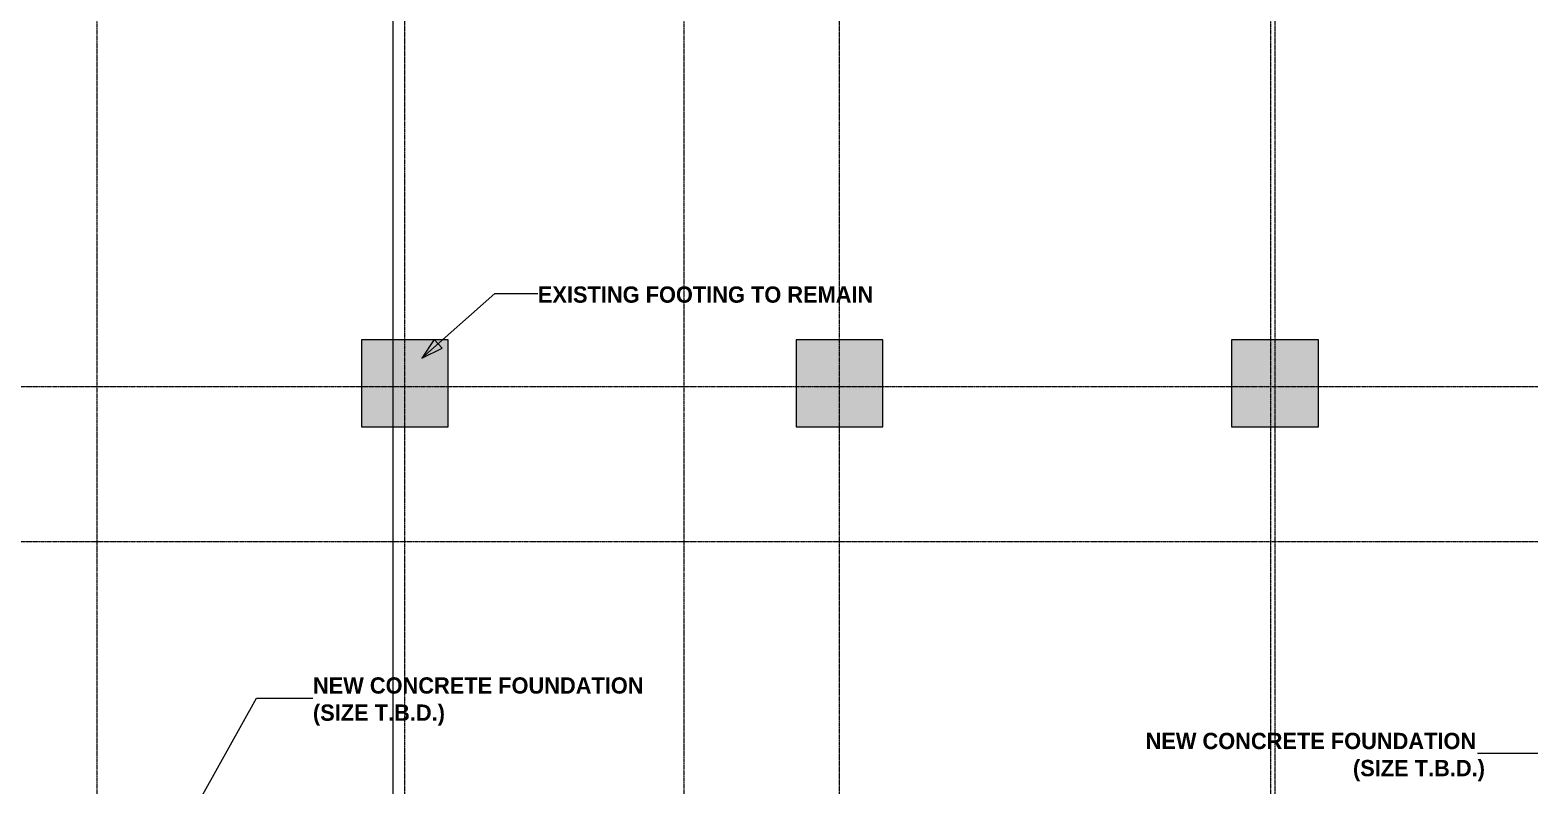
# Model space of a CAD drawing. Header units: inches. Extents: x -4066 to -1326, y 10241 to 12042.
# Drawn here: x -2749 to -1921, y 10939 to 11357 of the extents above; entities that cross this region are included whole.
import ezdxf

# ---------------------------------------------------------------- set-up
doc = ezdxf.new("R2010")
doc.units = ezdxf.units.IN
doc.header["$MEASUREMENT"] = 0
doc.linetypes.add('Grid Line 1_2_', pattern=[0.875, 0.5, -0.125, 0.125, -0.125])
for name, color, linetype, lineweight in [('G-ANNO-SYMB', 111, 'Continuous', 9), ('G-ANNO-TEXT', 231, 'Continuous', 9), ('S-FNDN', 32, 'Continuous', 13), ('S-GRID', 1, 'Continuous', 9)]:
    doc.layers.add(name, color=color, linetype=linetype, lineweight=lineweight)
doc.styles.add('Century Gothic_B', font='', dxfattribs={"height": 9})
doc.styles.get('Century Gothic_B').set_extended_font_data('Century Gothic', bold=True)

msp = doc.modelspace()

# ---------------------------------------------------------------- hatches: boundary and pattern name
at = {"layer": 'G-ANNO-TEXT'}
msp.add_hatch(color=256, dxfattribs=at).paths.add_polyline_path([(-2532.7944, 11175.3306), (-2521.66898, 11180.85904), (-2525.92372, 11185.68108)], flags=0)
at = {"layer": 'S-FNDN'}
for points in [[(-2518.20325, 11137.39539), (-2518.20325, 11185.39539), (-2566.20325, 11185.39539), (-2566.20325, 11137.39539)], [(-2278.20325, 11137.39539), (-2278.20325, 11185.39539), (-2326.20325, 11185.39539), (-2326.20325, 11137.39539)], [(-2037.70325, 11137.39539), (-2037.70325, 11185.39539), (-2085.70325, 11185.39539), (-2085.70325, 11137.39539)]]:
    msp.add_hatch(color=7, dxfattribs=at).paths.add_polyline_path(points, flags=0)

# ---------------------------------------------------------------- linework, layer by layer
at = {"layer": 'G-ANNO-SYMB'}
msp.add_line((-2548.89173, 11824.84751), (-2548.89173, 10305.72669), dxfattribs=at)
at = {"layer": 'G-ANNO-TEXT'}
for p, q in [((-2532.7944, 11175.3306), (-2492.46387, 11210.91636)), ((-2492.46387, 11210.91636), (-2468.74003, 11210.91636)), ((-2525.92372, 11185.68108), (-2532.7944, 11175.3306)), ((-2521.66898, 11180.85904), (-2525.92372, 11185.68108)), ((-2532.7944, 11175.3306), (-2521.66898, 11180.85904)), ((-2706.35218, 10839.94574), (-2624.06104, 10987.4767)), ((-2624.06104, 10987.4767), (-2592.92385, 10987.4767)), ((-1909.57146, 10956.82921), (-1949.91999, 10956.82921))]:
    msp.add_line(p, q, dxfattribs=at)
at = {"layer": 'S-FNDN', "lineweight": 9}
for p, q in [((-2518.20325, 11185.39539), (-2566.20325, 11185.39539)), ((-2566.20325, 11185.39539), (-2566.20325, 11137.39539)), ((-2518.20325, 11137.39539), (-2518.20325, 11185.39539)), ((-2278.20325, 11185.39539), (-2326.20325, 11185.39539)), ((-2326.20325, 11185.39539), (-2326.20325, 11137.39539)), ((-2278.20325, 11137.39539), (-2278.20325, 11185.39539)), ((-2037.70325, 11185.39539), (-2085.70325, 11185.39539)), ((-2085.70325, 11185.39539), (-2085.70325, 11137.39539)), ((-2037.70325, 11137.39539), (-2037.70325, 11185.39539)), ((-2566.20325, 11137.39539), (-2518.20325, 11137.39539)), ((-2326.20325, 11137.39539), (-2278.20325, 11137.39539)), ((-2085.70325, 11137.39539), (-2037.70325, 11137.39539))]:
    msp.add_line(p, q, dxfattribs=at)
at = {"layer": 'S-GRID', "linetype": 'Grid Line 1_2_'}
for p, q in [((-2712.20325, 11992.79346), (-2712.20325, 10769.69706)), ((-2542.20325, 10455.54858), (-2542.20325, 11992.79346)), ((-2388.20325, 11992.79346), (-2388.20325, 10769.69706)), ((-2302.20325, 10455.54858), (-2302.20325, 11992.79346)), ((-2064.20325, 11992.79346), (-2064.20325, 10769.69706)), ((-2061.70325, 10455.54858), (-2061.70325, 11992.79346)), ((-1374.37747, 11159.39539), (-3886.22241, 11159.39539)), ((-1374.37747, 11073.89539), (-3750.49332, 11073.89539))]:
    msp.add_line(p, q, dxfattribs=at)

# ---------------------------------------------------------------- texts
at = {"layer": 'G-ANNO-TEXT', "char_height": 9, "attachment_point": 1, "style": 'Century Gothic_B'}
for s, insert, width in [('EXISTING FOOTING TO REMAIN', (-2468.74003, 11214.91872), 225.432), ('NEW CONCRETE FOUNDATION', (-2592.92385, 10998.98143), 222.099), ('(SIZE T.B.D.)', (-2592.92385, 10983.98143), 83.325), ('NEW CONCRETE FOUNDATION', (-2133.18929, 10968.33393), 222.099), ('(SIZE T.B.D.)', (-2018.68929, 10953.33393), 83.325)]:
    msp.add_mtext(s, dxfattribs=dict(at, insert=insert, width=width))

doc.saveas('drawing.dxf')
